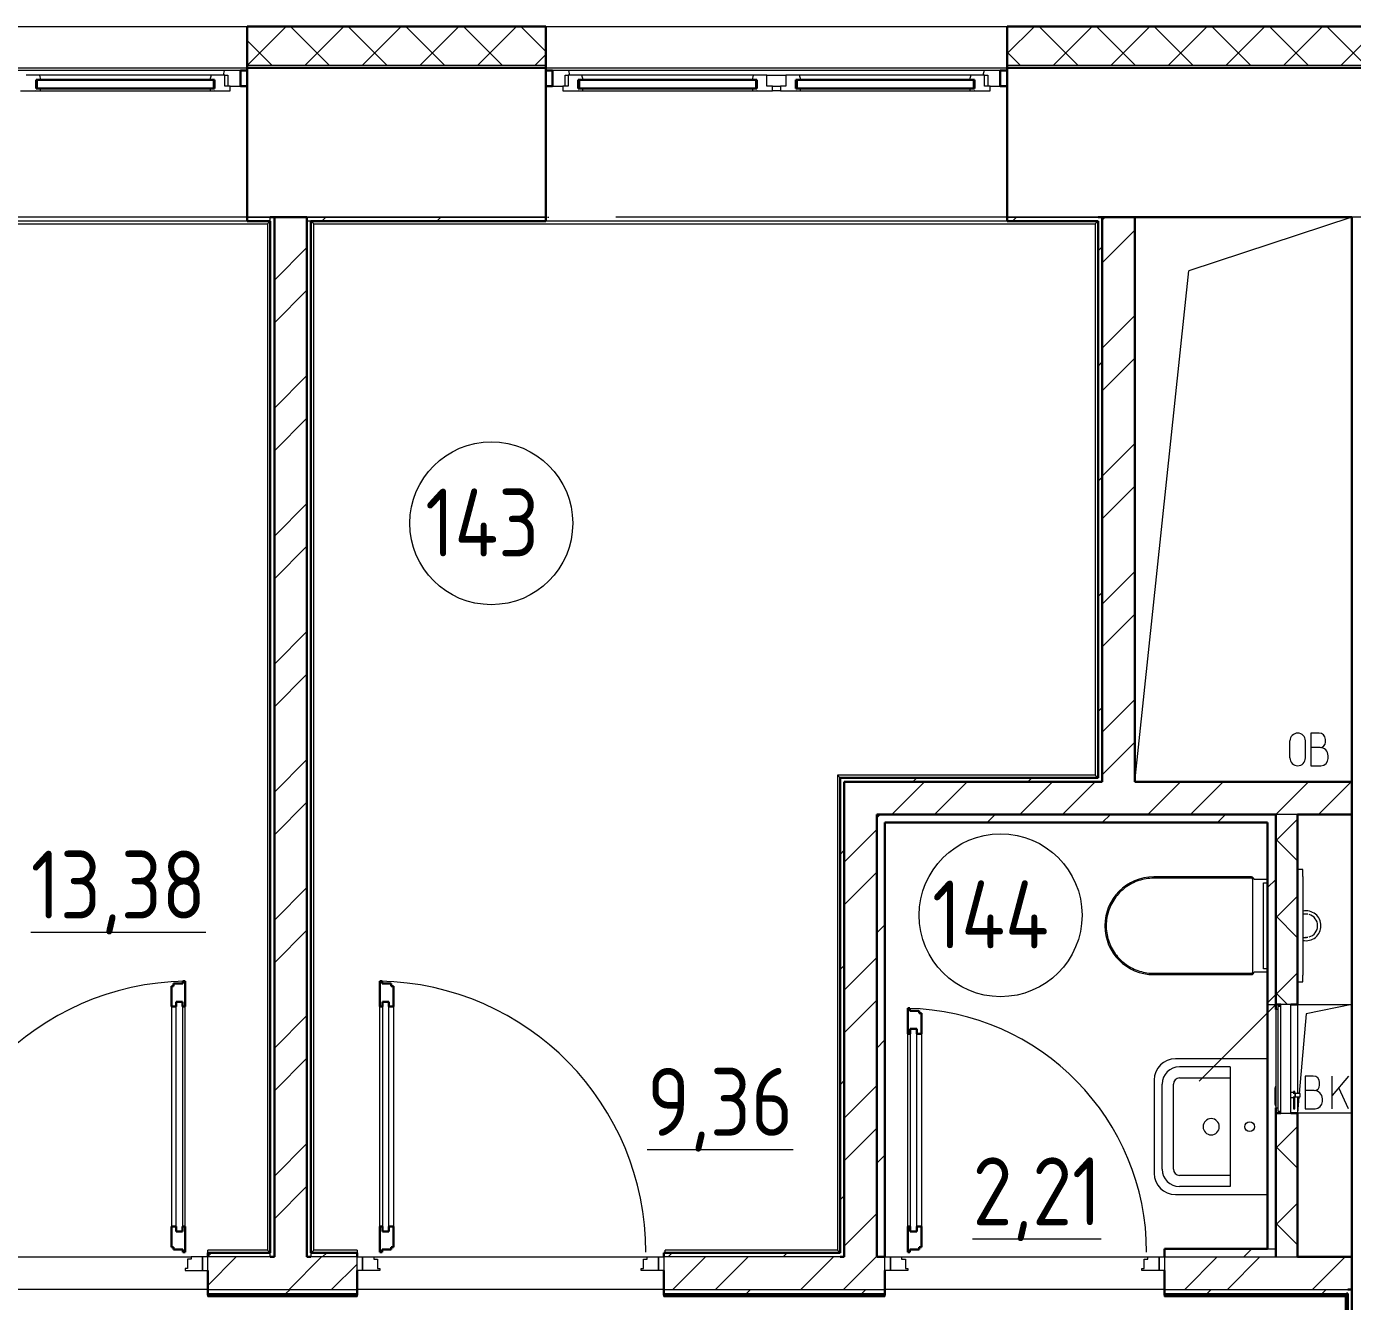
# Model space of a CAD drawing. Header units: millimetres. Extents: x -88595 to 880822, y -1054509 to -148035.
# Drawn here: x 171940 to 176826, y -239846 to -235150 of the extents above; entities that cross this region are included whole.
import ezdxf

# ---------------------------------------------------------------- set-up
doc = ezdxf.new("R2010")
doc.units = ezdxf.units.MM
doc.linetypes.add('ADSK_Линия сетки', pattern=[25, 20, -2.5, 0, -2.5])
for name, color, linetype, lineweight in [('_ Окна', 7, 'Continuous', 30), ('Двери', 7, 'Continuous', 9), ('Линии', 7, 'Continuous', 9), ('Марки помещений', 7, 'Continuous', 20), ('Обобщенные модели', 7, 'Continuous', 18), ('Оборудование', 7, 'Continuous', 18), ('Ограждение', 7, 'Continuous', 9), ('Окна', 7, 'Continuous', 9), ('Оси', 7, 'Continuous', 9), ('Перекрытие', 7, 'Continuous', 18), ('Сантехника', 7, 'Continuous', 18), ('Стены внутренние', 7, 'Continuous', 18), ('Стены наружные', 7, 'Continuous', 18), ('Стены штриховка', 7, 'Continuous', 9)]:
    doc.layers.add(name, color=color, linetype=linetype, lineweight=lineweight)
doc.layers.add('Двери открывание', color=7, linetype='Continuous', lineweight=9, true_color=0xc0c0c0)
doc.styles.add('GOST Common_3', font='GOST_Common.ttf', dxfattribs={"width": 0.9, "height": 2.5})
pattern_1 = [(0, (215928.7, 665702.34), (0, 600), []), (90, (215928.7, 665702.34), (-600, 4e-14), [])]

# ---------------------------------------------------------------- blocks, each defined once
blk = doc.blocks.new('1 этаж')
at = {"layer": 'Ограждение'}
h = blk.add_hatch(dxfattribs=at)
h.set_pattern_fill('FP_33', color=256, style=0, pattern_type=2)
h.set_pattern_definition([(0, (215923.7, 665702.34), (0, 600), []), (90, (215923.7, 665702.34), (-600, 4e-14), [])])
h.paths.add_polyline_path([(210701.2, 688487.6), (211232.7, 688487.6), (211232.7, 688492.6), (210417.7, 688492.6), (210417.7, 688487.6)])
h = blk.add_hatch(dxfattribs=at)
h.set_pattern_fill('FP_25', color=256, style=0, pattern_type=2)
h.set_pattern_definition(pattern_1)
h.paths.add_polyline_path([(212927.7, 688487.6), (212932.7, 688492.6), (212262.7, 688492.6), (212262.7, 688487.6), (212853.9, 688487.6)])
h = blk.add_hatch(dxfattribs=at)
h.set_pattern_fill('FP_25', color=256, style=0, pattern_type=2)
h.set_pattern_definition(pattern_1)
h.paths.add_polyline_path([(212932.7, 686932.6), (212932.7, 688492.6), (212927.7, 688487.6), (212927.7, 686937.6)])
at = {"lineweight": 18}
for p, q in [((212752.7, 689562.6), (212952.7, 689562.6)), ((212785.1, 689528), (212759.1, 689235.2)), ((212952.7, 689562.6), (212785.1, 689528)), ((212810.8, 689298.7), (212780.8, 689298.7)), ((212780.8, 689298.7), (212780.8, 689178.7)), ((212834.2, 689265.4), (212834.2, 689275.4)), ((212940.8, 689298.7), (212880.8, 689227.2)), ((212880.8, 689178.7), (212880.8, 689298.7)), ((212814.2, 689245.4), (212780.8, 689245.4)), ((212940.8, 689178.7), (212904.9, 689255.8)), ((212758.1, 689223), (212752.7, 689162.6)), ((212780.8, 689178.7), (212817.5, 689178.7)), ((212844.2, 689205.4), (212844.2, 689215.4)), ((212952.7, 689162.6), (212752.7, 689162.6))]:
    blk.add_line(p, q, dxfattribs=at)
for centre, radius, start, end in [((212810.8, 689275.4), 23.3, 0, 90), ((212814.2, 689265.4), 20, 270, 0), ((212814.2, 689215.4), 30, 0, 90), ((212817.5, 689205.4), 26.7, 270, 0)]:
    blk.add_arc(centre, radius, start, end, dxfattribs=at)
at = {"layer": '_ Окна', "lineweight": 18}
for p, q in [((208798.3, 693002.6), (208793.7, 692985.6)), ((208857.7, 693002.6), (208798.3, 693002.6)), ((208857.7, 692944.6), (208857.7, 693002.6)), ((210067.2, 693002.6), (210007.7, 693002.6)), ((210007.7, 693002.6), (210007.7, 692944.6)), ((210071.7, 692985.6), (210067.2, 693002.6)), ((211598.3, 693002.6), (211593.7, 692985.6)), ((211657.7, 693002.6), (211598.3, 693002.6)), ((211657.7, 692944.6), (211657.7, 693002.6)), ((208118.2, 692985.6), (208067.7, 692985.6)), ((208104.7, 692936.6), (208104.7, 692968.6)), ((208104.7, 692968.6), (208122.7, 692968.6)), ((208122.7, 692968.6), (208118.2, 692985.6)), ((208749.3, 692985.6), (208744.7, 692968.6)), ((208744.7, 692968.6), (208762.7, 692968.6)), ((208799.7, 692985.6), (208749.3, 692985.6)), ((208762.7, 692968.6), (208762.7, 692936.6)), ((208799.7, 692944.6), (208799.7, 692985.6)), ((208799.7, 692985.6), (208811.7, 692985.6)), ((208819.7, 692944.6), (208799.7, 692944.6)), ((208811.7, 692985.6), (208811.7, 692944.6)), ((208819.7, 692927.6), (208819.7, 692944.6)), ((208819.7, 692944.6), (208857.7, 692944.6)), ((210007.7, 692944.6), (210045.7, 692944.6)), ((210065.7, 692944.6), (210045.7, 692944.6)), ((210045.7, 692944.6), (210045.7, 692927.6)), ((210053.7, 692944.6), (210053.7, 692985.6)), ((210053.7, 692985.6), (210065.7, 692985.6)), ((210065.7, 692985.6), (210065.7, 692944.6)), ((210116.2, 692985.6), (210065.7, 692985.6)), ((210102.7, 692936.6), (210102.7, 692968.6)), ((210102.7, 692968.6), (210120.7, 692968.6)), ((210120.7, 692968.6), (210116.2, 692985.6)), ((210747.3, 692985.6), (210742.7, 692968.6)), ((210742.7, 692968.6), (210760.7, 692968.6)), ((210797.7, 692985.6), (210747.3, 692985.6)), ((210760.7, 692968.6), (210760.7, 692936.6)), ((210797.7, 692944.6), (210797.7, 692985.6)), ((210817.7, 692944.6), (210797.7, 692944.6)), ((210817.7, 692927.6), (210817.7, 692944.6)), ((210867.7, 692944.6), (210847.7, 692944.6)), ((210847.7, 692944.6), (210847.7, 692927.6)), ((210867.7, 692985.6), (210867.7, 692944.6)), ((210918.2, 692985.6), (210867.7, 692985.6)), ((210904.7, 692936.6), (210904.7, 692968.6)), ((210904.7, 692968.6), (210922.7, 692968.6)), ((210922.7, 692968.6), (210918.2, 692985.6)), ((211549.3, 692985.6), (211544.7, 692968.6)), ((211544.7, 692968.6), (211562.7, 692968.6)), ((211599.7, 692985.6), (211549.3, 692985.6)), ((211562.7, 692968.6), (211562.7, 692936.6)), ((211599.7, 692944.6), (211599.7, 692985.6)), ((211599.7, 692985.6), (211611.7, 692985.6)), ((211619.7, 692944.6), (211599.7, 692944.6)), ((211611.7, 692985.6), (211611.7, 692944.6)), ((211619.7, 692927.6), (211619.7, 692944.6)), ((211619.7, 692944.6), (211657.7, 692944.6)), ((208047.7, 692927.6), (208103.7, 692927.6)), ((208103.7, 692927.6), (208104.7, 692928.6)), ((208122.7, 692936.6), (208104.7, 692936.6)), ((208104.7, 692928.6), (208105.7, 692927.6)), ((208105.7, 692927.6), (208120.3, 692927.6)), ((208120.3, 692927.6), (208122.7, 692936.6)), ((208762.7, 692936.6), (208744.7, 692936.6)), ((208744.7, 692936.6), (208747.1, 692927.6)), ((208747.1, 692927.6), (208761.7, 692927.6)), ((208761.7, 692927.6), (208762.7, 692928.6)), ((208762.7, 692928.6), (208763.7, 692927.6)), ((208763.7, 692927.6), (208819.7, 692927.6)), ((210045.7, 692927.6), (210101.7, 692927.6)), ((210101.7, 692927.6), (210102.7, 692928.6)), ((210120.7, 692936.6), (210102.7, 692936.6)), ((210102.7, 692928.6), (210103.7, 692927.6)), ((210103.7, 692927.6), (210118.3, 692927.6)), ((210118.3, 692927.6), (210120.7, 692936.6)), ((210760.7, 692936.6), (210742.7, 692936.6)), ((210742.7, 692936.6), (210745.1, 692927.6)), ((210745.1, 692927.6), (210759.7, 692927.6)), ((210759.7, 692927.6), (210760.7, 692928.6)), ((210760.7, 692928.6), (210761.7, 692927.6)), ((210761.7, 692927.6), (210817.7, 692927.6)), ((210847.7, 692927.6), (210903.7, 692927.6)), ((210903.7, 692927.6), (210904.7, 692928.6)), ((210922.7, 692936.6), (210904.7, 692936.6)), ((210904.7, 692928.6), (210905.7, 692927.6)), ((210905.7, 692927.6), (210920.3, 692927.6)), ((210920.3, 692927.6), (210922.7, 692936.6)), ((211562.7, 692936.6), (211544.7, 692936.6)), ((211544.7, 692936.6), (211547.1, 692927.6)), ((211547.1, 692927.6), (211561.7, 692927.6)), ((211561.7, 692927.6), (211562.7, 692928.6)), ((211562.7, 692928.6), (211563.7, 692927.6)), ((211563.7, 692927.6), (211619.7, 692927.6))]:
    blk.add_line(p, q, dxfattribs=at)
at = {"layer": '_ Окна'}
for p, q in [((208882.7, 693002.6), (208857.7, 693002.6)), ((208857.7, 693002.6), (208857.7, 692944.6)), ((210007.7, 693002.6), (209982.7, 693002.6)), ((210007.7, 692944.6), (210007.7, 693002.6)), ((211682.7, 693002.6), (211657.7, 693002.6)), ((211657.7, 693002.6), (211657.7, 692944.6)), ((208107.7, 692968.6), (208104.7, 692968.6)), ((208104.7, 692968.6), (208104.7, 692936.6)), ((208759.7, 692968.6), (208107.7, 692968.6)), ((208107.7, 692968.6), (208107.7, 692936.6)), ((208107.7, 692936.6), (208107.7, 692968.6)), ((208759.7, 692936.6), (208759.7, 692968.6)), ((208759.7, 692968.6), (208759.7, 692936.6)), ((208762.7, 692968.6), (208759.7, 692968.6)), ((208762.7, 692936.6), (208762.7, 692968.6)), ((208857.7, 692944.6), (208882.7, 692944.6)), ((209982.7, 692944.6), (210007.7, 692944.6)), ((210105.7, 692968.6), (210102.7, 692968.6)), ((210102.7, 692968.6), (210102.7, 692936.6)), ((210757.7, 692968.6), (210105.7, 692968.6)), ((210105.7, 692968.6), (210105.7, 692936.6)), ((210105.7, 692936.6), (210105.7, 692968.6)), ((210757.7, 692936.6), (210757.7, 692968.6)), ((210757.7, 692968.6), (210757.7, 692936.6)), ((210760.7, 692968.6), (210757.7, 692968.6)), ((210760.7, 692936.6), (210760.7, 692968.6)), ((210907.7, 692968.6), (210904.7, 692968.6)), ((210904.7, 692968.6), (210904.7, 692936.6)), ((211559.7, 692968.6), (210907.7, 692968.6)), ((210907.7, 692968.6), (210907.7, 692936.6)), ((210907.7, 692936.6), (210907.7, 692968.6)), ((211559.7, 692936.6), (211559.7, 692968.6)), ((211559.7, 692968.6), (211559.7, 692936.6)), ((211562.7, 692968.6), (211559.7, 692968.6)), ((211562.7, 692936.6), (211562.7, 692968.6)), ((211657.7, 692944.6), (211682.7, 692944.6)), ((208104.7, 692936.6), (208107.7, 692936.6)), ((208107.7, 692936.6), (208759.7, 692936.6)), ((208759.7, 692936.6), (208762.7, 692936.6)), ((210102.7, 692936.6), (210105.7, 692936.6)), ((210105.7, 692936.6), (210757.7, 692936.6)), ((210757.7, 692936.6), (210760.7, 692936.6)), ((210904.7, 692936.6), (210907.7, 692936.6)), ((210907.7, 692936.6), (211559.7, 692936.6)), ((211559.7, 692936.6), (211562.7, 692936.6))]:
    blk.add_line(p, q, dxfattribs=at)
at = {"layer": 'Двери', "lineweight": 30}
for p, q in [((208611.7, 689630.6), (208603.7, 689630.6)), ((208603.7, 689630.6), (208603.7, 689554.6)), ((208645.7, 689639.6), (208611.7, 689639.6)), ((208611.7, 689639.6), (208611.7, 689630.6)), ((208653.7, 689648.6), (208645.7, 689648.6)), ((208645.7, 689648.6), (208645.7, 689639.6)), ((208653.7, 689554.6), (208653.7, 689648.6)), ((209371.7, 689648.6), (209379.7, 689648.6)), ((209371.7, 689554.6), (209371.7, 689648.6)), ((209379.7, 689648.6), (209379.7, 689639.6)), ((209379.7, 689639.6), (209413.7, 689639.6)), ((209413.7, 689639.6), (209413.7, 689630.6)), ((209413.7, 689630.6), (209421.7, 689630.6)), ((209421.7, 689630.6), (209421.7, 689554.6)), ((208620.7, 689554.6), (208620.7, 689572.6)), ((208620.7, 689572.6), (208644.7, 689572.6)), ((208644.7, 689572.6), (208644.7, 689554.6)), ((209380.7, 689572.6), (209380.7, 689554.6)), ((209404.7, 689572.6), (209380.7, 689572.6)), ((209404.7, 689554.6), (209404.7, 689572.6)), ((208603.7, 689554.6), (208620.7, 689554.6)), ((208644.7, 689554.6), (208653.7, 689554.6)), ((209380.7, 689554.6), (209371.7, 689554.6)), ((209421.7, 689554.6), (209404.7, 689554.6)), ((211316.7, 689548.6), (211324.7, 689548.6)), ((211316.7, 689454.6), (211316.7, 689548.6)), ((211324.7, 689548.6), (211324.7, 689539.6)), ((211324.7, 689539.6), (211358.7, 689539.6)), ((211358.7, 689539.6), (211358.7, 689530.6)), ((211358.7, 689530.6), (211366.7, 689530.6)), ((211366.7, 689530.6), (211366.7, 689454.6)), ((211325.7, 689472.6), (211325.7, 689454.6)), ((211349.7, 689472.6), (211325.7, 689472.6)), ((211349.7, 689454.6), (211349.7, 689472.6)), ((211325.7, 689454.6), (211316.7, 689454.6)), ((211366.7, 689454.6), (211349.7, 689454.6)), ((208603.7, 688744.6), (208603.7, 688668.6)), ((208603.7, 688744.6), (208620.7, 688744.6)), ((208620.7, 688744.6), (208620.7, 688726.6)), ((208644.7, 688744.6), (208653.7, 688744.6)), ((208644.7, 688726.6), (208644.7, 688744.6)), ((208653.7, 688650.6), (208653.7, 688744.6)), ((209371.7, 688650.6), (209371.7, 688744.6)), ((209380.7, 688744.6), (209371.7, 688744.6)), ((209380.7, 688726.6), (209380.7, 688744.6)), ((209404.7, 688744.6), (209404.7, 688726.6)), ((209421.7, 688744.6), (209404.7, 688744.6)), ((209421.7, 688744.6), (209421.7, 688668.6)), ((211316.7, 688650.6), (211316.7, 688744.6)), ((211325.7, 688744.6), (211316.7, 688744.6)), ((211325.7, 688726.6), (211325.7, 688744.6)), ((211349.7, 688744.6), (211349.7, 688726.6)), ((211366.7, 688744.6), (211349.7, 688744.6)), ((211366.7, 688744.6), (211366.7, 688668.6)), ((208620.7, 688726.6), (208644.7, 688726.6)), ((209404.7, 688726.6), (209380.7, 688726.6)), ((211349.7, 688726.6), (211325.7, 688726.6)), ((208603.7, 688668.6), (208611.7, 688668.6)), ((208611.7, 688668.6), (208611.7, 688659.6)), ((208611.7, 688659.6), (208645.7, 688659.6)), ((208645.7, 688659.6), (208645.7, 688650.6)), ((208645.7, 688650.6), (208653.7, 688650.6)), ((209379.7, 688650.6), (209371.7, 688650.6)), ((209379.7, 688659.6), (209379.7, 688650.6)), ((209413.7, 688659.6), (209379.7, 688659.6)), ((209413.7, 688668.6), (209413.7, 688659.6)), ((209421.7, 688668.6), (209413.7, 688668.6)), ((211324.7, 688650.6), (211316.7, 688650.6)), ((211324.7, 688659.6), (211324.7, 688650.6)), ((211358.7, 688659.6), (211324.7, 688659.6)), ((211358.7, 688668.6), (211358.7, 688659.6)), ((211366.7, 688668.6), (211358.7, 688668.6))]:
    blk.add_line(p, q, dxfattribs=at)
at = {"layer": 'Двери'}
for p, q in [((208620.7, 688726.6), (208620.7, 689572.6)), ((208620.7, 689572.6), (208644.7, 689572.6)), ((208644.7, 689572.6), (208644.7, 688726.6)), ((209380.7, 689572.6), (209380.7, 688726.6)), ((209404.7, 689572.6), (209380.7, 689572.6)), ((209404.7, 688726.6), (209404.7, 689572.6)), ((208603.7, 689554.6), (208603.7, 688744.6)), ((208653.7, 688744.6), (208653.7, 689554.6)), ((209371.7, 688744.6), (209371.7, 689554.6)), ((209421.7, 689554.6), (209421.7, 688744.6)), ((211325.7, 689472.6), (211325.7, 688726.6)), ((211349.7, 689472.6), (211325.7, 689472.6)), ((211349.7, 688726.6), (211349.7, 689472.6)), ((211316.7, 688744.6), (211316.7, 689454.6)), ((211366.7, 689454.6), (211366.7, 688744.6)), ((208644.7, 688726.6), (208620.7, 688726.6)), ((209380.7, 688726.6), (209404.7, 688726.6)), ((211325.7, 688726.6), (211349.7, 688726.6)), ((208676.7, 688624.6), (208662.7, 688624.6)), ((208662.7, 688624.6), (208662.7, 688590.6)), ((208676.7, 688632.6), (208676.7, 688624.6)), ((208717.7, 688632.6), (208676.7, 688632.6)), ((208737.7, 688632.6), (208717.7, 688632.6)), ((208717.7, 688632.6), (208717.7, 688582.6)), ((208717.7, 688582.6), (208717.7, 688632.6)), ((208737.7, 688582.6), (208737.7, 688632.6)), ((209287.7, 688632.6), (209307.7, 688632.6)), ((209287.7, 688582.6), (209287.7, 688632.6)), ((209307.7, 688632.6), (209307.7, 688582.6)), ((209307.7, 688632.6), (209348.7, 688632.6)), ((209307.7, 688582.6), (209307.7, 688632.6)), ((209348.7, 688632.6), (209348.7, 688624.6)), ((209348.7, 688624.6), (209362.7, 688624.6)), ((209362.7, 688624.6), (209362.7, 688590.6)), ((210342.7, 688624.6), (210356.7, 688624.6)), ((210342.7, 688590.6), (210342.7, 688624.6)), ((210356.7, 688624.6), (210356.7, 688632.6)), ((210356.7, 688632.6), (210397.7, 688632.6)), ((210397.7, 688632.6), (210417.7, 688632.6)), ((210397.7, 688582.6), (210397.7, 688632.6)), ((210397.7, 688632.6), (210397.7, 688582.6)), ((210417.7, 688632.6), (210417.7, 688582.6)), ((211232.7, 688632.6), (211252.7, 688632.6)), ((211232.7, 688582.6), (211232.7, 688632.6)), ((211252.7, 688632.6), (211252.7, 688582.6)), ((211252.7, 688632.6), (211293.7, 688632.6)), ((211252.7, 688582.6), (211252.7, 688632.6)), ((211293.7, 688632.6), (211293.7, 688624.6)), ((211293.7, 688624.6), (211307.7, 688624.6)), ((211307.7, 688624.6), (211307.7, 688590.6)), ((212187.7, 688624.6), (212201.7, 688624.6)), ((212187.7, 688590.6), (212187.7, 688624.6)), ((212201.7, 688624.6), (212201.7, 688632.6)), ((212201.7, 688632.6), (212242.7, 688632.6)), ((212242.7, 688632.6), (212262.7, 688632.6)), ((212242.7, 688582.6), (212242.7, 688632.6)), ((212242.7, 688632.6), (212242.7, 688582.6)), ((212262.7, 688632.6), (212262.7, 688582.6)), ((208662.7, 688590.6), (208653.7, 688590.6)), ((208653.7, 688590.6), (208653.7, 688582.6)), ((208653.7, 688582.6), (208717.7, 688582.6)), ((208717.7, 688582.6), (208737.7, 688582.6)), ((209307.7, 688582.6), (209287.7, 688582.6)), ((209371.7, 688582.6), (209307.7, 688582.6)), ((209362.7, 688590.6), (209371.7, 688590.6)), ((209371.7, 688590.6), (209371.7, 688582.6)), ((210333.7, 688590.6), (210342.7, 688590.6)), ((210333.7, 688582.6), (210333.7, 688590.6)), ((210397.7, 688582.6), (210333.7, 688582.6)), ((210417.7, 688582.6), (210397.7, 688582.6)), ((211252.7, 688582.6), (211232.7, 688582.6)), ((211316.7, 688582.6), (211252.7, 688582.6)), ((211307.7, 688590.6), (211316.7, 688590.6)), ((211316.7, 688590.6), (211316.7, 688582.6)), ((212178.7, 688590.6), (212187.7, 688590.6)), ((212178.7, 688582.6), (212178.7, 688590.6)), ((212242.7, 688582.6), (212178.7, 688582.6)), ((212262.7, 688582.6), (212242.7, 688582.6))]:
    blk.add_line(p, q, dxfattribs=at)
at = {"layer": 'Двери открывание'}
for centre, radius, start, end in [((208671.7, 688650.6), 998, 91.0334, 180), ((209353.7, 688650.6), 998, 0, 88.9666), ((211298.7, 688650.6), 898, 0, 88.8515)]:
    blk.add_arc(centre, radius, start, end, dxfattribs=at)
at = {"layer": 'Линии', "lineweight": 18, "ltscale": 100}
for p, q in [((212952.7, 692462.6), (212352.5, 692265)), ((212152.7, 690382.6), (212352.5, 692265)), ((212832.3, 690562.2), (212802.3, 690562.2)), ((212802.3, 690562.2), (212802.3, 690442.2)), ((212724.7, 690470.9), (212724.7, 690533.5)), ((212782.1, 690470.9), (212782.1, 690533.5)), ((212835.6, 690508.9), (212802.3, 690508.9)), ((212855.6, 690528.9), (212855.6, 690538.9)), ((212865.6, 690468.9), (212865.6, 690478.9)), ((212802.3, 690442.2), (212838.9, 690442.2))]:
    blk.add_line(p, q, dxfattribs=at)
at = {"layer": 'Линии', "lineweight": 18}
for centre, radius, start, end in [((212753.4, 690533.5), 28.7, 0, 180), ((212832.3, 690538.9), 23.3, 0, 90), ((212835.6, 690528.9), 20, 270, 0), ((212835.6, 690478.9), 30, 0, 90), ((212753.4, 690470.9), 28.7, 180, 0), ((212838.9, 690468.9), 26.7, 270, 0)]:
    blk.add_arc(centre, radius, start, end, dxfattribs=at)
at = {"layer": 'Марки помещений'}
for centre in [(209782.2, 691334.9), (211658.8, 689891.4)]:
    blk.add_circle(centre, 300, dxfattribs=at)
at = {"layer": 'Обобщенные модели'}
for p, q in [((212642.7, 689362.6), (212302.7, 689362.6)), ((212504.7, 689333.2), (212317.6, 689333.2)), ((212504.7, 689333.2), (212504.7, 688892)), ((212224.7, 689284.6), (212224.7, 689112.5)), ((212317.6, 689291.9), (212504.7, 689291.9)), ((212254, 688955.6), (212254, 689269.6)), ((212295.3, 688955.6), (212295.3, 689269.6)), ((212224.7, 689112.5), (212224.7, 688940.6)), ((212504.7, 688933.3), (212317.6, 688933.3)), ((212504.7, 688892), (212317.6, 688892)), ((212302.7, 688862.6), (212642.7, 688862.6))]:
    blk.add_line(p, q, dxfattribs=at)
blk.add_circle((212576.4, 689112.6), 17.5, dxfattribs=at)
for centre, radius, start, end in [((212302.7, 689284.6), 78, 90, 180), ((212317.6, 689269.6), 63.6, 90, 180), ((212317.6, 689269.6), 22.3, 90, 180), ((212434.6, 689112.2), 30, 90, 270), ((212434.6, 689112.2), 30, 270, 90), ((212302.7, 688940.6), 78, 180, 270), ((212317.6, 688955.6), 63.6, 180, 270), ((212317.6, 688955.6), 22.3, 180, 270)]:
    blk.add_arc(centre, radius, start, end, dxfattribs=at)
at = {"layer": 'Оборудование'}
for p, q in [((212672.7, 689562.6), (212389.9, 689279.8)), ((212672.7, 689543.6), (212672.7, 689181.6)), ((212678.2, 689543.6), (212672.7, 689543.6)), ((212679.7, 689554.6), (212679.7, 689170.6)), ((212690.4, 689555.6), (212680.7, 689555.6)), ((212690.4, 689561.7), (212690.4, 689163.5)), ((212727.7, 689562.6), (212691.3, 689562.6)), ((212727.7, 689162.6), (212727.7, 689562.6)), ((212672.7, 689259.1), (212670.7, 689259.1)), ((212670.7, 689259.1), (212670.7, 689255.1)), ((212670.7, 689194.6), (212670.7, 689255.1)), ((212743.6, 689238.8), (212727.7, 689238.8)), ((212743.1, 689242.2), (212738.1, 689242.2)), ((212738.1, 689242.2), (212738.1, 689233.9)), ((212743.1, 689233.9), (212743.1, 689242.2)), ((212743.6, 689219.5), (212743.6, 689238.8)), ((212745.6, 689235.2), (212743.6, 689237.2)), ((212763.1, 689235.2), (212745.6, 689235.2)), ((212745.6, 689223), (212745.6, 689235.2)), ((212763.1, 689223), (212763.1, 689235.2)), ((212670.7, 689194.6), (212670.7, 689190.6)), ((212670.7, 689190.6), (212672.7, 689190.6)), ((212672.7, 689181.6), (212678.2, 689181.6)), ((212727.7, 689219.5), (212743.6, 689219.5)), ((212738.1, 689224.3), (212738.1, 689178.5)), ((212738.1, 689178.5), (212743.1, 689178.5)), ((212743.1, 689178.5), (212743.1, 689224.3)), ((212743.6, 689221), (212745.6, 689223)), ((212745.6, 689223), (212763.1, 689223)), ((212680.7, 689169.6), (212690.4, 689169.6)), ((212691.3, 689162.6), (212727.7, 689162.6))]:
    blk.add_line(p, q, dxfattribs=at)
for points, knots in [([(212679.7, 689545.1), (212679.7, 689545), (212679.7, 689544.8), (212679.6, 689544.5), (212679.5, 689544.4), (212679.4, 689544.2), (212679.3, 689544.1), (212679.1, 689543.9), (212678.9, 689543.8), (212678.8, 689543.7), (212678.5, 689543.6), (212678.3, 689543.6), (212678.2, 689543.6)], [-1, -1, -1, -1, -0.833333, -0.75, -0.666667, -0.583333, -0.5, -0.416667, -0.333333, -0.25, -0.166667, 0, 0, 0, 0]), ([(212680.7, 689555.6), (212680.6, 689555.6), (212680.4, 689555.6), (212680.2, 689555.5), (212680, 689555.4), (212679.9, 689555.2), (212679.8, 689555.1), (212679.8, 689555), (212679.7, 689554.9), (212679.7, 689554.7), (212679.7, 689554.6)], [-1, -1, -1, -1, -0.833333, -0.666667, -0.541667, -0.416667, -0.333333, -0.25, -0.166667, 0, 0, 0, 0]), ([(212691.3, 689562.6), (212691.2, 689562.6), (212691.1, 689562.6), (212690.9, 689562.5), (212690.7, 689562.3), (212690.5, 689562.2), (212690.5, 689562), (212690.4, 689561.9), (212690.4, 689561.8), (212690.4, 689561.7)], [-1, -1, -1, -1, -0.833333, -0.666667, -0.5, -0.333333, -0.25, -0.166667, 0, 0, 0, 0]), ([(212678.2, 689181.6), (212678.3, 689181.6), (212678.5, 689181.6), (212678.8, 689181.5), (212678.9, 689181.4), (212679.1, 689181.3), (212679.3, 689181.2), (212679.4, 689181), (212679.5, 689180.8), (212679.6, 689180.7), (212679.7, 689180.4), (212679.7, 689180.2), (212679.7, 689180.1)], [0, 0, 0, 0, 0.166667, 0.25, 0.333333, 0.416667, 0.5, 0.583333, 0.666667, 0.75, 0.833333, 1, 1, 1, 1]), ([(212679.7, 689170.6), (212679.7, 689170.5), (212679.7, 689170.4), (212679.8, 689170.2), (212679.8, 689170.1), (212679.9, 689170), (212680, 689169.8), (212680.2, 689169.7), (212680.4, 689169.6), (212680.6, 689169.6), (212680.7, 689169.6)], [0, 0, 0, 0, 0.166667, 0.25, 0.333333, 0.416667, 0.541667, 0.666667, 0.833333, 1, 1, 1, 1]), ([(212690.4, 689163.5), (212690.4, 689163.4), (212690.4, 689163.3), (212690.5, 689163.2), (212690.5, 689163), (212690.7, 689162.9), (212690.9, 689162.7), (212691.1, 689162.6), (212691.2, 689162.6), (212691.3, 689162.6)], [0, 0, 0, 0, 0.166667, 0.25, 0.333333, 0.5, 0.666667, 0.833333, 1, 1, 1, 1])]:
    blk.add_open_spline(points, degree=3, knots=knots, dxfattribs=at)
at = {"layer": 'Ограждение'}
for p, q in [((203727.7, 692437.6), (208957.7, 692437.6)), ((208957.7, 692437.6), (208967.7, 692447.6)), ((208957.7, 692437.6), (208957.7, 688657.6)), ((209117.7, 692447.6), (209127.7, 692437.6)), ((209127.7, 692437.6), (212007.7, 692437.6)), ((209127.7, 688657.6), (209127.7, 692437.6)), ((212007.7, 692437.6), (212017.7, 692447.6)), ((212007.7, 692437.6), (212007.7, 690407.6)), ((212007.7, 690407.6), (211057.7, 690407.6)), ((211057.7, 690407.6), (211067.7, 690397.6)), ((211057.7, 690407.6), (211057.7, 688657.6)), ((212007.7, 690407.6), (212017.7, 690397.6)), ((208737.7, 688647.6), (208737.7, 688657.6)), ((208957.7, 688657.6), (208737.7, 688657.6)), ((208957.7, 688657.6), (208967.7, 688647.6)), ((209117.7, 688647.6), (209127.7, 688657.6)), ((209287.7, 688657.6), (209127.7, 688657.6)), ((209287.7, 688657.6), (209287.7, 688647.6)), ((210422.7, 688647.6), (210422.7, 688657.6)), ((211057.7, 688657.6), (210422.7, 688657.6)), ((211067.7, 688647.6), (211057.7, 688657.6)), ((208737.7, 688487.6), (208737.7, 688492.6)), ((208737.7, 688487.6), (209287.7, 688487.6)), ((209287.7, 688492.6), (209287.7, 688487.6)), ((210417.7, 688487.6), (210417.7, 688492.6)), ((210417.7, 688487.6), (211232.7, 688487.6)), ((211232.7, 688492.6), (211232.7, 688487.6)), ((212262.7, 688487.6), (212262.7, 688492.6)), ((212262.7, 688487.6), (212927.7, 688487.6)), ((212932.7, 688492.6), (212927.7, 688487.6)), ((212927.7, 688487.6), (212927.7, 686937.6))]:
    blk.add_line(p, q, dxfattribs=at)
at = {"layer": 'Окна'}
for p, q in [((208798.3, 693002.6), (207267.2, 693002.6)), ((211598.3, 693002.6), (210067.2, 693002.6)), ((208749.3, 692985.6), (208118.2, 692985.6)), ((210747.3, 692985.6), (210116.2, 692985.6)), ((210797.7, 692985.6), (210867.7, 692985.6)), ((210817.7, 692944.6), (210847.7, 692944.6)), ((211549.3, 692985.6), (210918.2, 692985.6)), ((208103.7, 692927.6), (208105.7, 692927.6)), ((208120.3, 692927.6), (208747.1, 692927.6)), ((208761.7, 692927.6), (208763.7, 692927.6)), ((210101.7, 692927.6), (210103.7, 692927.6)), ((210118.3, 692927.6), (210745.1, 692927.6)), ((210759.7, 692927.6), (210761.7, 692927.6)), ((210847.7, 692927.6), (210817.7, 692927.6)), ((210903.7, 692927.6), (210905.7, 692927.6)), ((210920.3, 692927.6), (211547.1, 692927.6)), ((211561.7, 692927.6), (211563.7, 692927.6))]:
    blk.add_line(p, q, dxfattribs=at)
at = {"layer": 'Оси', "linetype": 'ADSK_Линия сетки', "ltscale": 100}
blk.add_line((247242.7, 692462.6), (175520.4, 692462.6), dxfattribs=at)
at = {"layer": 'Перекрытие', "color": 49, "ltscale": 100, "true_color": 0x464646}
for p, q in [((212752.7, 689562.6), (212952.7, 689562.6)), ((212952.7, 689162.6), (212752.7, 689162.6))]:
    blk.add_line(p, q, dxfattribs=at)
at = {"layer": 'Сантехника', "lineweight": 9}
for p, q in [((212772.7, 690059.4), (212752.7, 690059.4)), ((212772.7, 690034.4), (212772.7, 690059.4)), ((212772.7, 690034.4), (212772.7, 689670.9)), ((212772.7, 689645.9), (212772.7, 689670.9)), ((212752.7, 689645.9), (212772.7, 689645.9))]:
    blk.add_line(p, q, dxfattribs=at)
at = {"layer": 'Сантехника'}
for p, q in [((212582.7, 690032.6), (212222.7, 690032.6)), ((212582.7, 690027.6), (212222.7, 690027.6)), ((212587.7, 689682.6), (212587.7, 690022.6)), ((212642.7, 690022.6), (212592.7, 690022.6)), ((212627.7, 689694.4), (212627.7, 690010.8)), ((212627.7, 690010.8), (212642.7, 690010.8)), ((212222.7, 689677.6), (212582.7, 689677.6)), ((212222.7, 689672.6), (212582.7, 689672.6)), ((212592.7, 689682.6), (212642.7, 689682.6)), ((212642.7, 689694.4), (212627.7, 689694.4))]:
    blk.add_line(p, q, dxfattribs=at)
at = {"layer": 'Сантехника', "flags": 128}
for points in [[(212222.7, 690027.6), (212215.7, 690027.5), (212208.7, 690027), (212201.8, 690026.3), (212194.8, 690025.4), (212187.9, 690024.1), (212181.1, 690022.6), (212174.3, 690020.8), (212167.7, 690018.7), (212161.1, 690016.4), (212154.6, 690013.8), (212148.2, 690010.9), (212141.9, 690007.8), (212135.8, 690004.5), (212129.8, 690000.9), (212123.9, 689997), (212118.2, 689993), (212112.7, 689988.7), (212107.3, 689984.2), (212102.1, 689979.5), (212097.2, 689974.5), (212092.4, 689969.4), (212087.8, 689964.1), (212083.5, 689958.6), (212079.4, 689953), (212075.5, 689947.2), (212071.8, 689941.2), (212068.4, 689935.1), (212065.2, 689928.8), (212062.3, 689922.5), (212059.6, 689916), (212057.2, 689909.4), (212055.1, 689902.8), (212053.2, 689896), (212051.6, 689889.2), (212050.3, 689882.3), (212049.2, 689875.4), (212048.4, 689868.5), (212047.9, 689861.5), (212047.7, 689854.5), (212047.8, 689847.5), (212048.1, 689840.5), (212048.8, 689833.5), (212049.7, 689826.6), (212050.8, 689819.7), (212052.3, 689812.8), (212054, 689806.1), (212056, 689799.4), (212058.3, 689792.7), (212060.8, 689786.2), (212063.6, 689779.8), (212066.6, 689773.5), (212069.9, 689767.3), (212073.4, 689761.3), (212077.2, 689755.4), (212081.2, 689749.6), (212085.5, 689744), (212089.9, 689738.6), (212094.6, 689733.4), (212099.4, 689728.4), (212104.5, 689723.6), (212109.8, 689718.9), (212115.2, 689714.5), (212120.8, 689710.3), (212126.6, 689706.4), (212132.5, 689702.6), (212138.6, 689699.2), (212144.8, 689695.9), (212151.1, 689692.9), (212157.5, 689690.2), (212164.1, 689687.7), (212170.7, 689685.5), (212177.5, 689683.6), (212184.2, 689681.9), (212191.1, 689680.5), (212198, 689679.4), (212205, 689678.5), (212211.9, 689677.9), (212218.9, 689677.6), (212222.7, 689677.6)], [(212587.7, 690022.6), (212587.7, 690022.8), (212587.7, 690023), (212587.7, 690023.2), (212587.6, 690023.4), (212587.6, 690023.6), (212587.6, 690023.8), (212587.5, 690024), (212587.5, 690024.2), (212587.4, 690024.4), (212587.3, 690024.6), (212587.2, 690024.7), (212587.1, 690024.9), (212587.1, 690025.1), (212586.9, 690025.3), (212586.8, 690025.4), (212586.7, 690025.6), (212586.6, 690025.7), (212586.5, 690025.9), (212586.3, 690026), (212586.2, 690026.2), (212586, 690026.3), (212585.9, 690026.5), (212585.7, 690026.6), (212585.6, 690026.7), (212585.4, 690026.8), (212585.2, 690026.9), (212585.1, 690027), (212584.9, 690027.1), (212584.7, 690027.2), (212584.5, 690027.3), (212584.3, 690027.3), (212584.1, 690027.4), (212584, 690027.4), (212583.8, 690027.5), (212583.6, 690027.5), (212583.4, 690027.6), (212583.2, 690027.6), (212583, 690027.6), (212582.8, 690027.6), (212582.7, 690027.6)], [(212582.7, 689677.6), (212582.9, 689677.6), (212583.1, 689677.6), (212583.3, 689677.6), (212583.5, 689677.7), (212583.7, 689677.7), (212583.9, 689677.7), (212584.1, 689677.8), (212584.3, 689677.9), (212584.5, 689677.9), (212584.7, 689678), (212584.8, 689678.1), (212585, 689678.2), (212585.2, 689678.3), (212585.4, 689678.4), (212585.5, 689678.5), (212585.7, 689678.6), (212585.9, 689678.7), (212586, 689678.8), (212586.2, 689679), (212586.3, 689679.1), (212586.4, 689679.3), (212586.6, 689679.4), (212586.7, 689679.6), (212586.8, 689679.7), (212586.9, 689679.9), (212587, 689680.1), (212587.1, 689680.2), (212587.2, 689680.4), (212587.3, 689680.6), (212587.4, 689680.8), (212587.4, 689681), (212587.5, 689681.2), (212587.6, 689681.4), (212587.6, 689681.6), (212587.6, 689681.8), (212587.7, 689682), (212587.7, 689682.2), (212587.7, 689682.4), (212587.7, 689682.6), (212587.7, 689682.6)]]:
    blk.add_lwpolyline(points, dxfattribs=at)
at = {"layer": 'Сантехника', "lineweight": 9, "flags": 128}
for points in [[(212784.2, 689895.3), (212784.1, 689895.3), (212784, 689895.3), (212783.8, 689895.3), (212783.6, 689895.3), (212783.3, 689895.3), (212782.9, 689895.3), (212782.4, 689895.3), (212781.9, 689895.3), (212781.3, 689895.3), (212780.6, 689895.3), (212779.9, 689895.3), (212779.1, 689895.3), (212778.2, 689895.3), (212777.3, 689895.3), (212776.3, 689895.3), (212775.3, 689895.3), (212774.1, 689895.3), (212773, 689895.3)], [(212773.8, 689809.9), (212775, 689809.9), (212776, 689809.9), (212777, 689809.9), (212778, 689809.9), (212778.8, 689809.9), (212779.7, 689809.9), (212780.4, 689809.9), (212781.1, 689809.9), (212781.7, 689809.9), (212782.3, 689809.9), (212782.8, 689809.9), (212783.2, 689809.9), (212783.5, 689809.9), (212783.8, 689809.9), (212784, 689809.9), (212784.1, 689809.9), (212784.2, 689809.9), (212784.2, 689809.9)]]:
    blk.add_lwpolyline(points, dxfattribs=at)
at = {"layer": 'Сантехника'}
for centre, radius, start, end in [((212222.7, 689852.6), 180, 90, 270), ((212222.7, 689852.6), 175, 90, 90.9078), ((212222.7, 689852.6), 175, 90, 90.9078), ((212582.7, 690022.6), 10, 0, 90), ((212582.7, 690022.6), 5, 60, 90), ((212582.7, 690022.6), 5, 60, 90), ((212582.7, 690022.6), 5, 60, 75), ((212582.7, 690022.6), 5, 0, 30), ((212582.7, 690022.6), 5, 0, 30), ((212582.7, 690022.6), 5, 0, 30), ((212222.7, 689852.6), 175, 269.0922, 270), ((212222.7, 689852.6), 175, 269.0922, 270), ((212582.7, 689682.6), 10, 270, 0), ((212582.7, 689682.6), 5, 270, 300), ((212582.7, 689682.6), 5, 270, 300), ((212582.7, 689682.6), 5, 285, 300), ((212582.7, 689682.6), 5, 330, 0), ((212582.7, 689682.6), 5, 330, 0), ((212582.7, 689682.6), 5, 330, 0)]:
    blk.add_arc(centre, radius, start, end, dxfattribs=at)
at = {"layer": 'Сантехника', "lineweight": 9}
for radius, start, end in [(55, 0, 102.0258), (42.7, 80.5014, 92.7572), (42.7, 87.4662, 90), (42.7, 0, 75), (55, 257.9742, 0), (42.7, 285, 0), (42.7, 265.8024, 267.7583), (42.7, 270, 279.1301), (42.7, 270, 272.0828)]:
    blk.add_arc((212784.2, 689852.6), radius, start, end, dxfattribs=at)
at = {"layer": 'Стены внутренние'}
for p, q in [((207182.7, 693164.6), (208882.7, 693164.6)), ((209982.7, 693164.6), (211682.7, 693164.6)), ((207182.7, 693012.6), (208882.7, 693012.6)), ((209982.7, 693012.6), (211682.7, 693012.6)), ((208882.7, 692462.6), (208967.7, 692462.6)), ((209102.7, 692462.6), (209982.7, 692462.6)), ((211682.7, 692462.6), (212017.7, 692462.6))]:
    blk.add_line(p, q, dxfattribs=at)
at = {"layer": 'Стены внутренние', "lineweight": 30}
for p, q in [((209982.7, 693164.6), (208882.7, 693164.6)), ((208882.7, 693164.6), (208882.7, 693022.6)), ((209982.7, 693022.6), (209982.7, 693164.6)), ((213922.8, 693164.6), (211682.7, 693164.6)), ((211682.7, 693164.6), (211682.7, 693022.6)), ((209982.7, 693012.6), (208882.7, 693012.6)), ((208882.7, 693012.6), (208882.7, 692462.6)), ((209982.7, 692462.6), (209982.7, 693012.6)), ((213922.8, 693012.6), (211682.7, 693012.6)), ((211682.7, 693012.6), (211682.7, 692462.6)), ((212017.7, 692462.6), (212032.7, 692462.6)), ((212152.7, 692462.6), (212952.7, 692462.6)), ((212952.7, 692462.6), (212952.7, 690382.6)), ((212952.7, 690262.6), (212952.7, 688632.6))]:
    blk.add_line(p, q, dxfattribs=at)
at = {"layer": 'Стены внутренние', "linetype": 'Continuous', "lineweight": 9}
for p, q in [((208884.7, 693023.7), (209023.6, 693162.6)), ((209185.2, 693022.6), (209045.2, 693162.6)), ((209095.7, 693022.6), (209235.7, 693162.6)), ((209397.4, 693022.6), (209257.4, 693162.6)), ((209289.7, 693162.6), (209288.5, 693164.6)), ((209307.8, 693022.6), (209447.8, 693162.6)), ((209432.9, 693164.6), (209431.8, 693162.6)), ((209609.5, 693022.6), (209469.5, 693162.6)), ((209520, 693022.6), (209660, 693162.6)), ((209821.6, 693022.6), (209681.6, 693162.6)), ((209732.1, 693022.6), (209872.1, 693162.6)), ((209980.7, 693075.6), (209893.8, 693162.6)), ((211684.7, 693066), (211781.3, 693162.6)), ((211942.9, 693022.6), (211802.9, 693162.6)), ((211853.4, 693022.6), (211993.4, 693162.6)), ((212155.1, 693022.6), (212015.1, 693162.6)), ((212065.5, 693022.6), (212205.5, 693162.6)), ((212367.2, 693022.6), (212227.2, 693162.6)), ((212248.6, 693164.6), (212247.4, 693162.6)), ((212277.7, 693022.6), (212417.7, 693162.6)), ((212579.3, 693022.6), (212439.3, 693162.6)), ((212483.2, 693164.6), (212482, 693162.6)), ((212489.8, 693022.6), (212629.8, 693162.6)), ((212791.5, 693022.6), (212651.5, 693162.6)), ((212701.9, 693022.6), (212841.9, 693162.6)), ((213003.6, 693022.6), (212863.6, 693162.6)), ((212914.1, 693022.6), (213054.1, 693162.6)), ((208973.1, 693022.6), (208884.7, 693111)), ((211682.7, 693134.3), (211684.7, 693134.3)), ((209944.2, 693022.6), (209980.7, 693059.1)), ((211730.8, 693022.6), (211684.7, 693068.7))]:
    blk.add_line(p, q, dxfattribs=at)
at = {"layer": 'Стены наружные', "lineweight": 30}
for p, q in [((208882.7, 693022.6), (208882.7, 693012.6)), ((209982.7, 693012.6), (209982.7, 693022.6)), ((211682.7, 693022.6), (211682.7, 693012.6)), ((208882.7, 692462.6), (208882.7, 692447.6)), ((209102.7, 692462.6), (208967.7, 692462.6)), ((208982.7, 692462.6), (208982.7, 688632.6)), ((209102.7, 692462.6), (209102.7, 688632.6)), ((209982.7, 692447.6), (209982.7, 692462.6)), ((211682.7, 692462.6), (211682.7, 692447.6)), ((212032.7, 692462.6), (212017.7, 692462.6)), ((212152.7, 692462.6), (212032.7, 692462.6)), ((212032.7, 690382.6), (212032.7, 692462.6)), ((212152.7, 690382.6), (212152.7, 692462.6)), ((208882.7, 692447.6), (208967.7, 692447.6)), ((208967.7, 692447.6), (208967.7, 688647.6)), ((209117.7, 692447.6), (209982.7, 692447.6)), ((209117.7, 688647.6), (209117.7, 692447.6)), ((211682.7, 692447.6), (212017.7, 692447.6)), ((212017.7, 692447.6), (212017.7, 690397.6)), ((212017.7, 690397.6), (211067.7, 690397.6)), ((211067.7, 690397.6), (211067.7, 688647.6)), ((211082.7, 690382.6), (211082.7, 688632.6)), ((211082.7, 690382.6), (212032.7, 690382.6)), ((212952.7, 690382.6), (212152.7, 690382.6)), ((212952.7, 690262.6), (212952.7, 690382.6)), ((211202.7, 688632.6), (211202.7, 690262.6)), ((212672.7, 690262.6), (211202.7, 690262.6)), ((212672.7, 689543.6), (212672.7, 690262.6)), ((212752.7, 690262.6), (212952.7, 690262.6)), ((212752.7, 689562.6), (212752.7, 690262.6)), ((211232.7, 690232.6), (212642.7, 690232.6)), ((211232.7, 688632.6), (211232.7, 690232.6)), ((212642.7, 690232.6), (212642.7, 688662.6)), ((212672.7, 689562.6), (212691.1, 689562.6)), ((212727.7, 689562.6), (212752.7, 689562.6)), ((212672.7, 688632.6), (212672.7, 689181.6)), ((212691.1, 689162.6), (212672.7, 689162.6)), ((212752.7, 689162.6), (212727.7, 689162.6)), ((212752.7, 688632.6), (212752.7, 689162.6)), ((208967.7, 688647.6), (208737.7, 688647.6)), ((208737.7, 688647.6), (208737.7, 688632.6)), ((209287.7, 688647.6), (209117.7, 688647.6)), ((209287.7, 688632.6), (209287.7, 688647.6)), ((211067.7, 688647.6), (210417.7, 688647.6)), ((210417.7, 688647.6), (210417.7, 688632.6)), ((212642.7, 688662.6), (212262.7, 688662.6)), ((212262.7, 688662.6), (212262.7, 688632.6)), ((208982.7, 688632.6), (208967.7, 688632.6)), ((209117.7, 688632.6), (209102.7, 688632.6)), ((211082.7, 688632.6), (211067.7, 688632.6)), ((211232.7, 688632.6), (211202.7, 688632.6)), ((212952.7, 688632.6), (212752.7, 688632.6)), ((212952.7, 686662.6), (212952.7, 688632.6)), ((208737.7, 688582.6), (208737.7, 688492.6)), ((209287.7, 688492.6), (209287.7, 688582.6)), ((210417.7, 688582.6), (210417.7, 688492.6)), ((211232.7, 688492.6), (211232.7, 688582.6)), ((212262.7, 688582.6), (212262.7, 688492.6)), ((212932.7, 688497.6), (212937.7, 688497.6)), ((212937.7, 688512.6), (212952.7, 688512.6)), ((212937.7, 688497.6), (212937.7, 686927.6)), ((208737.7, 688492.6), (209287.7, 688492.6)), ((210417.7, 688492.6), (211232.7, 688492.6)), ((212262.7, 688492.6), (212932.7, 688492.6)), ((212932.7, 688492.6), (212932.7, 686932.6))]:
    blk.add_line(p, q, dxfattribs=at)
at = {"layer": 'Стены наружные'}
for p, q in [((209982.7, 692462.6), (209102.7, 692462.6)), ((208882.7, 692447.6), (207182.7, 692447.6)), ((211682.7, 692447.6), (209982.7, 692447.6)), ((212752.7, 689562.6), (212752.7, 689235.2)), ((212752.7, 689223), (212752.7, 689162.6)), ((207668.7, 688632.6), (208676.7, 688632.6)), ((209348.7, 688632.6), (210356.7, 688632.6)), ((211293.7, 688632.6), (212201.7, 688632.6)), ((208737.7, 688512.6), (207607.7, 688512.6)), ((210417.7, 688512.6), (209287.7, 688512.6)), ((212262.7, 688512.6), (211232.7, 688512.6))]:
    blk.add_line(p, q, dxfattribs=at)
at = {"layer": 'Стены наружные', "linetype": 'Continuous', "lineweight": 9}
for p, q in [((209157.1, 692447.6), (209172.1, 692462.6)), ((209581.4, 692447.6), (209596.4, 692462.6)), ((211702.7, 692447.6), (211717.7, 692462.6)), ((212032.7, 692451.5), (212043.8, 692462.6)), ((212032.7, 692294.3), (212152.7, 692414.3)), ((212017.7, 692338.4), (212032.7, 692353.4)), ((208982.7, 692230.3), (209102.7, 692350.3)), ((208982.7, 692073.1), (209102.7, 692193.1)), ((212032.7, 691980), (212152.7, 692100)), ((212017.7, 691914.1), (212032.7, 691929.1)), ((212032.7, 691822.9), (212152.7, 691942.9)), ((208982.7, 691758.8), (209102.7, 691878.8)), ((208982.7, 691601.6), (209102.7, 691721.6)), ((212032.7, 691508.6), (212152.7, 691628.6)), ((212017.7, 691489.8), (212032.7, 691504.8)), ((212032.7, 691351.4), (212152.7, 691471.4)), ((208982.7, 691287.3), (209102.7, 691407.3)), ((208982.7, 691130.2), (209102.7, 691250.2)), ((212032.7, 691037.1), (212152.7, 691157.1)), ((212017.7, 691065.6), (212032.7, 691080.6)), ((212032.7, 690879.9), (212152.7, 690999.9)), ((208982.7, 690815.9), (209102.7, 690935.9)), ((208982.7, 690658.7), (209102.7, 690778.7)), ((212017.7, 690641.3), (212032.7, 690656.3)), ((212032.7, 690565.6), (212152.7, 690685.6)), ((212032.7, 690408.5), (212152.7, 690528.5)), ((208982.7, 690344.4), (209102.7, 690464.4)), ((211258.2, 690262.6), (211378.2, 690382.6)), ((211334.7, 690382.6), (211349.7, 690397.6)), ((211415.4, 690262.6), (211535.4, 690382.6)), ((211729.7, 690262.6), (211849.7, 690382.6)), ((211759, 690382.6), (211774, 690397.6)), ((211886.8, 690262.6), (212006.8, 690382.6)), ((212201.2, 690262.6), (212321.2, 690382.6)), ((212358.3, 690262.6), (212478.3, 690382.6)), ((212672.6, 690262.6), (212792.6, 690382.6)), ((212829.8, 690262.6), (212949.8, 690382.6)), ((208982.7, 690187.3), (209102.7, 690307.3)), ((211202.7, 690250.6), (211214.7, 690262.6)), ((211609, 690232.6), (211639, 690262.6)), ((212033.3, 690232.6), (212063.3, 690262.6)), ((212457.5, 690232.6), (212487.5, 690262.6)), ((211082.7, 690087.1), (211202.7, 690207.1)), ((212672.7, 690164.9), (212752.7, 690244.9)), ((212752.7, 690091.5), (212672.7, 690171.5)), ((211067.7, 690115.6), (211082.7, 690130.6)), ((211082.7, 689929.9), (211202.7, 690049.9)), ((212642.7, 689993.5), (212672.7, 690023.5)), ((208982.7, 689872.9), (209102.7, 689992.9)), ((212672.7, 689882.1), (212752.7, 689962.1)), ((212752.7, 689808.7), (212672.7, 689888.7)), ((208982.7, 689715.8), (209102.7, 689835.8)), ((211202.7, 689826.3), (211232.7, 689856.3)), ((211082.7, 689615.6), (211202.7, 689735.6)), ((211067.7, 689691.3), (211082.7, 689706.3)), ((212672.7, 689599.3), (212752.7, 689679.3)), ((211082.7, 689458.5), (211202.7, 689578.5)), ((212642.7, 689569.3), (212672.7, 689599.3)), ((212715.9, 689562.6), (212672.7, 689605.8)), ((208982.7, 689401.5), (209102.7, 689521.5)), ((211202.7, 689402.1), (211232.7, 689432.1)), ((208982.7, 689244.3), (209102.7, 689364.3)), ((211067.7, 689267.1), (211082.7, 689282.1)), ((211082.7, 689144.2), (211202.7, 689264.2)), ((211082.7, 688987), (211202.7, 689107)), ((212672.7, 689033.6), (212752.7, 689113.6)), ((208982.7, 688930), (209102.7, 689050)), ((212752.7, 688960.1), (212672.7, 689040.1)), ((211202.7, 688977.8), (211232.7, 689007.8)), ((208982.7, 688772.9), (209102.7, 688892.9)), ((211067.7, 688842.8), (211082.7, 688857.8)), ((211082.7, 688672.7), (211202.7, 688792.7)), ((212672.7, 688750.7), (212752.7, 688830.7)), ((212752.7, 688677.3), (212672.7, 688757.3)), ((208737.7, 688634.1), (208751.2, 688647.6)), ((209160.5, 688632.6), (209175.5, 688647.6)), ((210433.3, 688632.6), (210448.3, 688647.6)), ((210857.5, 688632.6), (210872.5, 688647.6)), ((212554.6, 688632.6), (212584.6, 688662.6)), ((208737.7, 688527.9), (208842.5, 688632.6)), ((209036.8, 688512.6), (209156.8, 688632.6)), ((209193.9, 688512.6), (209287.7, 688606.4)), ((210451.2, 688512.6), (210571.2, 688632.6)), ((210608.3, 688512.6), (210728.3, 688632.6)), ((210922.6, 688512.6), (211042.6, 688632.6)), ((211079.8, 688512.6), (211199.8, 688632.6)), ((211199.8, 688632.6), (211202.7, 688635.5)), ((212337, 688512.6), (212457, 688632.6)), ((212494.2, 688512.6), (212614.2, 688632.6)), ((212808.5, 688512.6), (212928.5, 688632.6)), ((208737.7, 688492.7), (208742.6, 688497.6)), ((208808.3, 688492.6), (208813.3, 688497.6)), ((208879.1, 688492.6), (208884.1, 688497.6)), ((208949.8, 688492.6), (208954.8, 688497.6)), ((209020.5, 688492.6), (209025.5, 688497.6)), ((209025.5, 688497.6), (209040.5, 688512.6)), ((209091.2, 688492.6), (209096.2, 688497.6)), ((209161.9, 688492.6), (209166.9, 688497.6)), ((209232.6, 688492.6), (209237.6, 688497.6)), ((210434.7, 688492.6), (210439.7, 688497.6)), ((210505.4, 688492.6), (210510.4, 688497.6)), ((210576.1, 688492.6), (210581.1, 688497.6)), ((210646.8, 688492.6), (210651.8, 688497.6)), ((210717.5, 688492.6), (210722.5, 688497.6)), ((210722.5, 688497.6), (210737.5, 688512.6)), ((210788.2, 688492.6), (210793.2, 688497.6)), ((210859, 688492.6), (210864, 688497.6)), ((210929.7, 688492.6), (210934.7, 688497.6)), ((211000.4, 688492.6), (211005.4, 688497.6)), ((211071.1, 688492.6), (211076.1, 688497.6)), ((211141.8, 688492.6), (211146.8, 688497.6)), ((211146.8, 688497.6), (211161.8, 688512.6)), ((211212.5, 688492.6), (211217.5, 688497.6)), ((212273.2, 688492.6), (212278.2, 688497.6)), ((212343.9, 688492.6), (212348.9, 688497.6)), ((212414.6, 688492.6), (212419.6, 688497.6)), ((212419.6, 688497.6), (212434.6, 688512.6)), ((212485.3, 688492.6), (212490.3, 688497.6)), ((212556, 688492.6), (212561, 688497.6)), ((212626.7, 688492.6), (212631.7, 688497.6)), ((212697.4, 688492.6), (212702.4, 688497.6)), ((212768.1, 688492.6), (212773.1, 688497.6)), ((212838.8, 688492.6), (212843.8, 688497.6)), ((212843.8, 688497.6), (212858.8, 688512.6)), ((212909.6, 688492.6), (212914.6, 688497.6))]:
    blk.add_line(p, q, dxfattribs=at)
at = {"layer": 'Стены штриховка'}
for p, q in [((209980.7, 693162.6), (208884.7, 693162.6)), ((208884.7, 693022.6), (208884.7, 693162.6)), ((209980.7, 693162.6), (209980.7, 693022.6)), ((213922.8, 693162.6), (211684.7, 693162.6)), ((211684.7, 693022.6), (211684.7, 693162.6)), ((208882.7, 693022.6), (209982.7, 693022.6)), ((211682.7, 693022.6), (213922.8, 693022.6)), ((208967.7, 692447.6), (208967.7, 692462.6)), ((212017.7, 692462.6), (211682.7, 692462.6)), ((209117.7, 692447.6), (209102.7, 692447.6)), ((212752.7, 690262.6), (212672.7, 690262.6)), ((212642.7, 689562.6), (212672.7, 689562.6)), ((208967.7, 688632.6), (208967.7, 688647.6)), ((209117.7, 688647.6), (209117.7, 688632.6)), ((212642.7, 688662.6), (212672.7, 688662.6)), ((208967.7, 688632.6), (208737.7, 688632.6)), ((209287.7, 688632.6), (209117.7, 688632.6)), ((211067.7, 688632.6), (210417.7, 688632.6)), ((212262.7, 688632.6), (212752.7, 688632.6)), ((208737.7, 688512.6), (209287.7, 688512.6)), ((208737.7, 688497.6), (209287.7, 688497.6)), ((210417.7, 688512.6), (211232.7, 688512.6)), ((210417.7, 688497.6), (211232.7, 688497.6)), ((212262.7, 688512.6), (212937.7, 688512.6)), ((212262.7, 688497.6), (212932.7, 688497.6))]:
    blk.add_line(p, q, dxfattribs=at)
at = {"layer": 'Марки помещений', "style": 'GOST Common_3', "width": 0.9}
for s, p in [('143', (209538.8, 691212.6)), ('%%U13,38', (208085.5, 689879)), ('144', (211406.3, 689769.1)), ('%%U9,36', (210356.5, 689079)), ('%%U2,21', (211555.6, 688749.4))]:
    blk.add_text(s, height=250, dxfattribs=at).set_placement(p)

msp = doc.modelspace()

# ---------------------------------------------------------------- block references
at = {"layer": 'Оборудование', "color": 5, "true_color": 0x0000ff}
msp.add_blockref('1 этаж', (-36129.5, -928314.5), dxfattribs=at)

doc.saveas('drawing.dxf')
